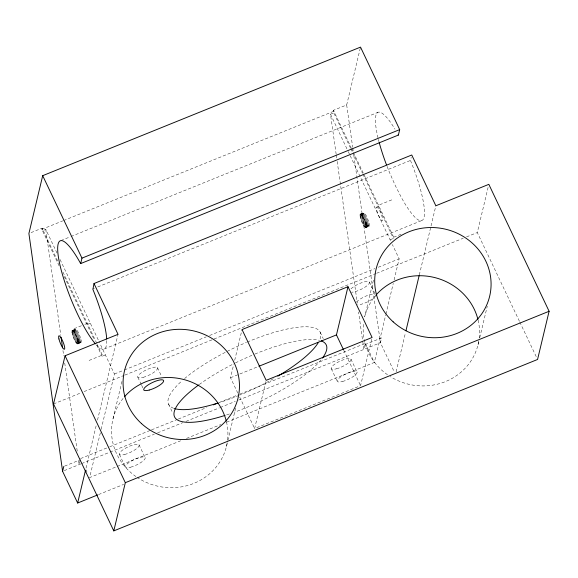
<?xml version="1.0" encoding="UTF-8"?>
<svg xmlns="http://www.w3.org/2000/svg" width="578" height="578" viewBox="0 0 578 578"><rect width="100%" height="100%" fill="white"/><g stroke="black" fill="none" stroke-linecap="round" stroke-linejoin="round"><path stroke-width="0.43" stroke-dasharray="2.89 2.17" d="M71.86 331.194C74.352 328.788 78.001 340.731 77.987 343.144C75.494 345.55 71.845 333.607 71.86 331.194L75.169 329.85C76.469 327.531 78.543 333.152 79.2 334.272C80.161 337.53 84.251 343.91 77.488 343.953M359.957 214.785C362.449 212.379 366.091 224.322 366.076 226.742C363.584 229.148 359.942 217.205 359.957 214.785L363.266 213.448C364.566 211.122 366.633 216.743 367.29 217.863C368.251 221.121 372.34 227.508 365.578 227.551M59.115 265.815L41.804 229.358L42.093 228.151L30.547 232.826M105.384 354.95L102.075 356.286L102.364 355.08L97.335 344.502M80.104 460.579L79.143 464.596L78.384 459.25M86.014 468.093L96.461 424.44M97.509 420.076L118.028 334.337M100.341 432.821L89.626 477.609L116.344 466.8M101.186 429.31L114.422 373.988L99.972 343.556M113.035 418.696L122.052 381.018M237.789 393.069L230.514 377.759L233.664 364.61M234.711 360.231L242.052 329.561M226.439 446.512L227.696 441.252M227.905 440.378L235.665 407.952M371.683 339.228L360.571 385.671L254.623 428.529L266.162 380.331M350.413 147.867L333.145 111.511L333.434 110.304L346.677 104.95L360.52 47.114M373.46 280.113L364.646 316.917A58.385 54.917 13.5 0 1 375.505 295.683M240.058 394.059L365.303 343.397L363.865 349.423L358.555 312.004M387.072 166.363A58.385 11.972 68 0 0 389.261 171.89L395.345 185.683L401.739 198.167A58.385 11.972 68 0 0 424.064 217.176A58.385 11.972 68 0 0 410.655 160.922L411.189 157.332M390.107 239.776L393.416 238.439L393.705 237.233L353.469 152.498M226.554 422.215L374.349 362.435L385.699 315.017M385.909 314.136L393.264 283.401M394.102 279.889L399.145 258.814L392.368 244.537M396.111 371.842L405.518 332.552M419.31 274.926L430.827 226.807M431.036 225.926L435.855 205.775M519.405 321.231L477.298 232.544L488.41 186.102M478.049 344.734L478.887 341.23M479.733 337.725L487.283 306.174M41.804 229.358L62.735 220.89M63.573 220.558L333.145 111.511M57.005 253.056L45.77 229.401L42.454 230.738L42.093 228.151L58.703 263.142M336.179 154.319L330.493 114.227L333.802 112.891L333.434 110.304L351.157 147.628M60.965 240.564L70.162 236.843M70.993 236.503L377.86 112.378M92.711 288.971L94.38 288.292M97.725 286.941L410.445 160.446M391.754 199.88L378.511 205.233L378.222 206.44L374.912 207.777M74.049 328.709L81.498 325.696M84.807 324.352L87.292 323.348L87.003 324.554L90.312 323.218M72.012 330.565L75.675 329.048M360.101 214.156L363.764 212.639M71.91 330.826L75.913 329.128M360 214.416L364.003 212.726M72.886 330.667L76.195 329.33M360.975 214.265L364.284 212.921M73.204 330.977L76.513 329.641M71.867 331.664L75.176 330.327L75.169 329.85M361.293 214.575L364.602 213.231M359.957 215.262L363.266 213.918L363.266 213.448M73.55 331.396L76.86 330.052M71.918 332.227L75.234 330.891L75.176 330.327M361.64 214.987L364.949 213.65M360.015 215.825L363.324 214.481L363.266 213.918M73.919 331.909L77.228 330.573M72.026 332.877L75.335 331.541L75.234 330.891M362.009 215.507L365.318 214.163M360.116 216.475L363.432 215.132L363.324 214.481M74.302 332.516L77.618 331.172M72.185 333.6L75.494 332.263L75.335 331.541M362.399 216.107L365.708 214.77M360.275 217.198L363.584 215.854L363.432 215.132M74.699 333.203L78.016 331.859M362.796 216.793L366.105 215.457M72.387 334.387L75.696 333.044L75.494 332.263M360.477 217.978L363.786 216.642L363.584 215.854M75.104 333.954L78.413 332.61M363.194 217.545L366.503 216.208M72.633 335.218L75.942 333.882L75.696 333.044M360.723 218.816L364.032 217.472L363.786 216.642M75.501 334.763L78.81 333.419M363.591 218.354L366.907 217.017M72.922 336.085L76.231 334.741L75.942 333.882M361.012 219.676L364.321 218.34L364.032 217.472M75.891 335.608L79.2 334.272M363.981 219.207L367.29 217.863M73.24 336.967L76.549 335.63L76.231 334.741M361.329 220.565L364.639 219.221L364.321 218.34M76.26 336.483L79.569 335.146M364.357 220.081L367.666 218.744M73.587 337.855L76.896 336.519L79.244 341.092L80.999 342.588M361.676 221.453L364.993 220.11L367.333 224.683L369.089 226.179M76.614 337.371L79.923 336.035M364.704 220.969L368.013 219.626M73.962 338.73L77.271 337.393M362.052 222.328L365.361 220.984M76.932 338.253L80.241 336.916M365.021 221.851L368.331 220.514M74.345 339.582L77.662 338.238M362.442 223.173L365.751 221.836M77.214 339.12L80.53 337.783M365.31 222.718L368.62 221.374M74.743 340.384L78.059 339.048M362.839 223.982L366.149 222.646M77.466 339.951L80.776 338.614M365.556 223.549L368.865 222.212M75.147 341.143L78.456 339.799M363.237 224.734L366.553 223.397M77.669 340.738L80.978 339.402M365.758 224.336L369.067 222.992M75.545 341.822L78.854 340.485M363.634 225.42L366.951 224.083M77.82 341.461L81.137 340.124M365.917 225.059L369.226 223.715M75.935 342.429L79.244 341.092M364.024 226.027L367.333 224.683M77.929 342.111L81.238 340.774M76.303 342.942L79.612 341.605M366.019 225.709L369.335 224.365M364.393 226.54L367.702 225.203M77.987 342.675L81.296 341.338M76.65 343.361L79.959 342.024M366.076 226.273L369.385 224.929M364.74 226.959L368.049 225.615M77.987 343.144L81.296 341.808M76.961 343.672L80.277 342.335M366.076 226.742L369.393 225.406M365.058 227.27L368.367 225.926M77.242 343.874L81.252 342.176M77.835 343.78L81.151 342.436M365.339 227.465L369.342 225.774M365.932 227.371L369.241 226.034M104.307 348.96L422.048 220.435M89.12 360.441L102.364 355.08M393.705 237.233L401.985 233.888M114.422 373.988L123.605 370.274M124.443 369.934L206.267 336.837M209.612 335.486L374.934 268.611M378.272 267.26L399.145 258.814M53.523 403.957L80.833 392.91M84.142 391.573L124.053 375.425M124.891 375.086L375.816 273.589M376.646 273.257L463.224 238.23M466.533 236.893L477.298 232.544M230.514 377.759L258.048 366.618M80.58 458.571L108.975 447.083M109.806 446.751L150.721 430.198M151.552 429.859L177.439 419.39M178.277 419.05L206.664 407.569M219.185 402.505L239.227 394.398M64.62 466.114L80.291 459.777M365.014 344.604L381.574 337.906L380.418 342.725L394.326 372.015M64.245 470.622L80.812 463.917M81.642 463.578L109.199 452.437M110.037 452.097L154.29 434.194M157.628 432.843L182.677 422.713M186.015 421.362L219.416 407.851M220.247 407.512L235.282 401.435M238.62 400.084L380.418 342.725L353.779 155.005M117.175 466.46L180.632 440.797M186.477 438.427L220.709 424.584M98.563 494.566L123.656 484.415M519.795 322.04L536.789 357.84M351.547 148.438L353.086 151.682M350.795 148.683L362.384 173.089M362.774 173.899L393.416 238.439M330.493 114.227L347.877 150.836M348.259 151.646L349.806 154.904M350.189 155.713L390.858 241.366M369.465 282.143L375.115 294.043M365.303 343.397L374.349 362.435M350.918 359.097L356.944 371.791M343.729 350.21L360.571 385.671M320.219 332.256L323.232 338.6M331.281 368.728L337.306 381.422M239.704 397.1L254.623 428.529M157.469 367.666L161.609 376.394M168.552 404.166L172.699 412.894M137.875 377.355L141.263 384.493M141.639 385.288L143.9 390.049M60.098 259.587L99.589 342.747M62.951 272.094L96.952 343.693M64.151 276.421L94.344 340.016M96.663 344.893L102.075 356.286M139.031 444.807L145.056 457.501M119.393 454.438L125.426 467.132M85.855 469.676L86.989 472.053M364.639 219.221L364.993 220.11M76.549 335.63L76.896 336.519M346.677 104.95L352.638 146.964M352.768 147.852L353.274 151.429M336.309 155.207L336.685 157.881M337.191 161.443L357.291 303.096M45.77 229.401L60.813 335.413M62.959 350.557L63.717 355.904M64.729 363.035L77.373 452.119M320.877 360.058A83.926 22.708 -25.4 0 1 234.3 412.251M229.379 413.985A83.926 22.708 -25.4 0 1 225.904 415.134M199.287 384.5A83.926 22.708 -25.4 0 1 234.747 363.28M235.506 362.905A83.926 22.708 -25.4 0 1 254.132 354.386M254.963 354.039A83.926 22.708 -25.4 0 1 319.569 340.348M375.447 295.705A10.946 2.962 -25.4 0 1 367.998 301.6A10.946 2.962 -25.4 0 1 357.572 304.895M356.438 302.157A10.946 2.962 -25.4 0 1 365.751 296.167A10.946 2.962 -25.4 0 1 374.855 294.289M247.268 342.046A83.926 22.708 -25.4 0 1 319.591 340.11M273.278 378.792A83.926 22.708 -25.4 0 1 239.834 395.077M238.996 395.417A83.926 22.708 -25.4 0 1 219.878 402.44M173.617 408.27A83.926 22.708 -25.4 0 1 181.998 380.815M184.599 378.561A83.926 22.708 -25.4 0 1 246.438 342.4M351.005 288.827A10.946 2.962 -25.4 0 1 365.758 281.573A10.946 2.962 -25.4 0 1 366.488 286.139A10.946 2.962 -25.4 0 1 351.547 292.208M227.176 442.994A58.385 54.917 13.5 0 1 137.304 477.493M135.917 476.547A58.385 54.917 13.5 0 1 123.887 397.462M226.489 421.889A58.385 54.917 13.5 0 1 227.32 442.105M478.786 341.215A58.385 54.917 13.5 0 1 390.338 376.625M387.527 374.768A58.385 54.917 13.5 0 1 363.425 323.998M478.1 320.111A58.385 54.917 13.5 0 1 478.938 340.326M378.995 141.733A58.385 11.972 68 0 1 378.395 139.392M378.019 137.86A58.385 11.972 68 0 1 394.991 129.169M106.757 340.587A58.385 11.972 68 0 1 96.006 344.466M130.642 467.19A10.946 2.962 -25.4 0 0 145.201 457.863A10.946 2.962 -25.4 0 0 129.884 461.894A10.946 2.962 -25.4 0 0 130.642 467.19M342.53 381.487A10.946 2.962 -25.4 0 0 357.088 372.153A10.946 2.962 -25.4 0 0 341.764 376.184A10.946 2.962 -25.4 0 0 342.53 381.487M124.61 454.503A10.946 2.962 -25.4 0 0 139.175 445.168A10.946 2.962 -25.4 0 0 123.851 449.2A10.946 2.962 -25.4 0 0 124.61 454.503M336.497 368.793A10.946 2.962 -25.4 0 0 351.063 359.458A10.946 2.962 -25.4 0 0 335.739 363.49A10.946 2.962 -25.4 0 0 336.497 368.793M143.171 377.362A10.946 2.962 -25.4 0 0 157.621 368.02A10.946 2.962 -25.4 0 0 142.217 372.153A10.946 2.962 -25.4 0 0 143.171 377.362M376.834 210.508A7.297 1.496 68 0 0 382.137 220.861A7.297 1.496 68 0 0 379.753 210.854A7.297 1.496 68 0 0 376.834 210.508"/><path stroke-width="0.87" d="M95.464 343.867A58.385 11.972 68 0 1 58.927 260.057A58.385 11.972 68 0 1 80.436 263.171L80.66 263.582L398.394 135.057L399.694 129.617L360.52 47.114L42.693 175.676L28.9 233.49L62.59 471.287L77.654 503.019L97.725 494.898M80.66 263.582L81.96 258.142L42.693 175.676M94.012 283.531L118.028 334.337L65.054 355.766L53.523 403.957L113.794 530.886L537.562 359.473L549.1 311.275L488.829 184.346L435.855 205.775L411.753 155.005L94.012 283.531L92.913 289.448A58.385 11.972 68 0 1 106.699 338.983M77.654 503.019L85.385 470.716M113.794 530.886L125.325 482.688L65.054 355.766M343.346 349.408L336.461 334.9L347.992 286.702L242.052 329.561L266.162 380.331L372.102 337.48L347.992 286.702M405.937 330.804L419.101 275.8M62.59 471.287L63.79 466.446M81.96 258.142L399.694 129.617M258.879 366.286L336.461 334.9M213.34 404.867L217.516 403.177M125.325 482.688L549.1 311.275M398.17 134.645L398.394 135.057M61.066 337.198L62.583 347.884M321.18 340.847A83.926 22.708 -25.4 0 1 322.43 358.085M225.044 415.409A83.926 22.708 -25.4 0 1 198.608 384.991M318.117 342.87A83.926 22.708 -25.4 0 1 277.845 376.148M218.159 402.989A83.926 22.708 -25.4 0 1 174.397 408.538M124.415 396.848A58.385 54.917 13.5 0 1 182.446 379.182A58.385 54.917 13.5 0 1 226.294 421.102M376.032 295.069A58.385 54.917 13.5 0 1 434.056 277.404A58.385 54.917 13.5 0 1 477.912 319.323M386.465 164.788A58.385 11.972 68 0 1 379.204 142.528M149.196 390.056A10.946 2.962 -25.4 0 0 163.653 380.714A10.946 2.962 -25.4 0 0 148.243 384.84A10.946 2.962 -25.4 0 0 149.196 390.056M58.942 338.954A7.297 1.496 68 0 0 64.237 349.307A7.297 1.496 68 0 0 61.86 339.308A7.297 1.496 68 0 0 58.942 338.954M141.559 423.631A58.385 54.917 13.5 0 0 237.97 398.314A58.385 54.917 13.5 0 0 164.282 331.273A58.385 54.917 13.5 0 0 141.559 423.631M393.17 321.852A58.385 54.917 13.5 0 0 489.588 296.536A58.385 54.917 13.5 0 0 415.9 229.495A58.385 54.917 13.5 0 0 393.17 321.852"/></g></svg>
